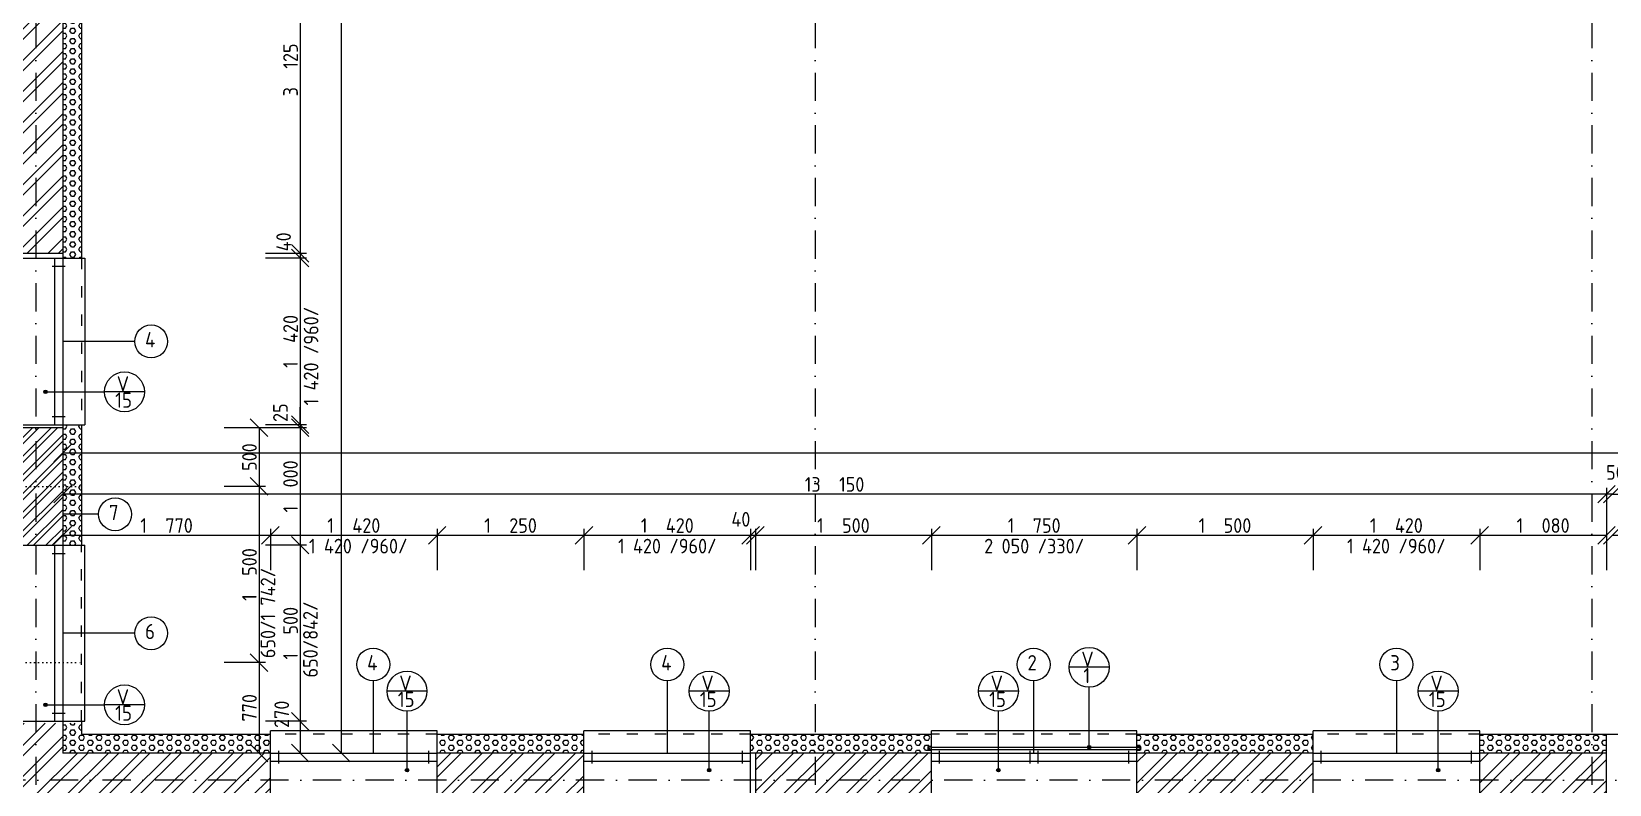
# Model space of a CAD drawing. Extents: x 4511820 to 5180432, y -1526536 to -944957.
# Drawn here: x 4993986 to 5007426, y -1156002 to -1149590 of the extents above; entities that cross this region are included whole.
import ezdxf

# ---------------------------------------------------------------- set-up
doc = ezdxf.new("R2010")
doc.units = 0
doc.header["$MEASUREMENT"] = 0
for name, pattern in [('ACAD_ISO03W100', [30, 12, -18]), ('ACAD_ISO07W100', [3.5, 0.5, -3]), ('BODKOCIARKOVANA_3', [5.6, 3, -1.3, 0, -1.3])]:
    doc.linetypes.add(name, pattern=pattern)
doc.layers.get('0').update_dxf_attribs({"linetype": 'CONTINUOUS'})
doc.layers.get('Defpoints').update_dxf_attribs({"color": 61, "linetype": 'CONTINUOUS'})
for name, color, linetype in [('KÓTY', 4, 'CONTINUOUS'), ('MÚRY', 1, 'CONTINUOUS'), ('OKNÁ', 143, 'CONTINUOUS'), ('osi', 253, 'CONTINUOUS'), ('TENKÁ', 7, 'CONTINUOUS'), ('ŠRAFY', 82, 'CONTINUOUS')]:
    doc.layers.add(name, color=color, linetype=linetype)
doc.styles.add('STYLE1', font='isocp.shx')
doc.dimstyles.new('STANDARD-50', dxfattribs={"dimtxt": 125, "dimasz": 150, "dimexe": 10, "dimexo": 200, "dimgap": 20, "dimtad": 1, "dimdsep": 46, "dimlunit": 6, "dimtxsty": 'STYLE1', "dimblk1": 'OBLIQUE', "dimblk2": 'OBLIQUE', "dimsah": 1, "dimcen": 2.5, "dimse1": 1, "dimse2": 1, "dimadec": 0, "dimazin": 0, "dimtfac": 1, "dimtmove": 1, "dimatfit": 3, "dimldrblk": 'OBLIQUE', "dimfxl": 1, "dimtolj": 1, "dimtzin": 0, "dimarcsym": 0})
pattern_1 = [(45, (584112, 91563.12), (-132.5825215, 132.5825215), []), (45, (584200.39, 91563.12), (-132.5825215, 132.5825215), [])]
pattern_2 = [(45, (0, 175796), (-79.549513, 79.549513), []), (45, (53.03, 175796), (-79.549513, 79.549513), [])]

# ---------------------------------------------------------------- blocks, each defined once
blk = doc.blocks.new('_OBLIQUE')
at = {"color": 0, "linetype": 'ByBlock'}
blk.add_line((-0.5, -0.5), (0.5, 0.5), dxfattribs=at)
blk = doc.blocks.new('*D12985')
at = {"layer": 'Defpoints', "color": 0}
for p in [(5027241, -1152609), (4994251, -1153180), (4994251, -1153180)]:
    blk.add_point(p, dxfattribs=at)
at = {"layer": 'KÓTY', "color": 0, "lineweight": -2}
blk.add_line((5027241, -1153180), (4994251, -1153180), dxfattribs=at)
at = {"layer": 'KÓTY', "color": 0, "linetype": 'ByBlock', "lineweight": -2, "xscale": 150, "yscale": 150, "zscale": 150, "rotation": 180}
blk.add_blockref('_OBLIQUE', (4994251, -1153180), dxfattribs=at)
at = {"layer": 'KÓTY', "color": 0, "linetype": 'ByBlock', "lineweight": -2, "xscale": 150, "yscale": 150, "zscale": 150}
blk.add_blockref('_OBLIQUE', (5027241, -1153180), dxfattribs=at)
at = {"layer": 'KÓTY', "color": 0, "insert": (5010746, -1153097), "char_height": 125, "attachment_point": 5, "style": 'STYLE1'}
blk.add_mtext('\\A1;32ﾠ990', dxfattribs=at)
blk = doc.blocks.new('*D12986')
at = {"layer": 'Defpoints', "color": 0}
for p in [(5027241, -1153530), (5007451, -1155734), (5027241, -1155734)]:
    blk.add_point(p, dxfattribs=at)
at = {"layer": 'KÓTY', "color": 0, "lineweight": -2}
blk.add_line((5007451, -1153530), (5027241, -1153530), dxfattribs=at)
at = {"layer": 'KÓTY', "color": 0, "linetype": 'ByBlock', "lineweight": -2, "xscale": 150, "yscale": 150, "zscale": 150, "rotation": 180}
blk.add_blockref('_OBLIQUE', (5007451, -1153530), dxfattribs=at)
at = {"layer": 'KÓTY', "color": 0, "linetype": 'ByBlock', "lineweight": -2, "xscale": 150, "yscale": 150, "zscale": 150}
blk.add_blockref('_OBLIQUE', (5027241, -1153530), dxfattribs=at)
at = {"layer": 'KÓTY', "color": 0, "insert": (5017346, -1153447), "char_height": 125, "attachment_point": 5, "style": 'STYLE1'}
blk.add_mtext('\\A1;19ﾠ790', dxfattribs=at)
blk = doc.blocks.new('*D12987')
at = {"layer": 'Defpoints', "color": 0}
for p in [(5007401, -1153530), (5007401, -1155734), (5007451, -1155734)]:
    blk.add_point(p, dxfattribs=at)
at = {"layer": 'KÓTY', "color": 0, "lineweight": -2}
blk.add_line((5007451, -1153530), (5007401, -1153530), dxfattribs=at)
at = {"layer": 'KÓTY', "color": 0, "linetype": 'ByBlock', "lineweight": -2, "xscale": 150, "yscale": 150, "zscale": 150, "rotation": 180}
blk.add_blockref('_OBLIQUE', (5007401, -1153530), dxfattribs=at)
at = {"layer": 'KÓTY', "color": 0, "linetype": 'ByBlock', "lineweight": -2, "xscale": 150, "yscale": 150, "zscale": 150}
blk.add_blockref('_OBLIQUE', (5007451, -1153530), dxfattribs=at)
at = {"layer": 'KÓTY', "color": 0, "insert": (5007477, -1153345), "char_height": 125, "attachment_point": 5, "style": 'STYLE1'}
blk.add_mtext('\\A1;50', dxfattribs=at)
blk = doc.blocks.new('*D12988')
at = {"layer": 'Defpoints', "color": 0}
for p in [(4994251, -1153530), (4994251, -1155734), (5007401, -1155734)]:
    blk.add_point(p, dxfattribs=at)
at = {"layer": 'KÓTY', "color": 0, "lineweight": -2}
blk.add_line((5007401, -1153530), (4994251, -1153530), dxfattribs=at)
at = {"layer": 'KÓTY', "color": 0, "linetype": 'ByBlock', "lineweight": -2, "xscale": 150, "yscale": 150, "zscale": 150, "rotation": 180}
blk.add_blockref('_OBLIQUE', (4994251, -1153530), dxfattribs=at)
at = {"layer": 'KÓTY', "color": 0, "linetype": 'ByBlock', "lineweight": -2, "xscale": 150, "yscale": 150, "zscale": 150}
blk.add_blockref('_OBLIQUE', (5007401, -1153530), dxfattribs=at)
at = {"layer": 'KÓTY', "color": 0, "insert": (5000826, -1153447), "char_height": 125, "attachment_point": 5, "style": 'STYLE1'}
blk.add_mtext('\\A1;13ﾠ150', dxfattribs=at)
blk = doc.blocks.new('*D12989')
at = {"layer": 'Defpoints', "color": 0}
for p in [(4997441, -1153880), (4996021, -1155734), (4997441, -1155734)]:
    blk.add_point(p, dxfattribs=at)
at = {"layer": 'KÓTY', "color": 0, "lineweight": -2}
blk.add_line((4996021, -1153880), (4997441, -1153880), dxfattribs=at)
at = {"layer": 'KÓTY', "color": 0, "linetype": 'ByBlock', "lineweight": -2, "xscale": 150, "yscale": 150, "zscale": 150, "rotation": 180}
blk.add_blockref('_OBLIQUE', (4996021, -1153880), dxfattribs=at)
at = {"layer": 'KÓTY', "color": 0, "linetype": 'ByBlock', "lineweight": -2, "xscale": 150, "yscale": 150, "zscale": 150}
blk.add_blockref('_OBLIQUE', (4997441, -1153880), dxfattribs=at)
at = {"layer": 'KÓTY', "color": 0, "insert": (4996731, -1153797), "char_height": 125, "attachment_point": 5, "style": 'STYLE1'}
blk.add_mtext('\\A1;1ﾠ420', dxfattribs=at)
blk = doc.blocks.new('*D12990')
at = {"layer": 'Defpoints', "color": 0}
for p in [(4998691, -1153880), (4997441, -1155734), (4998691, -1155734)]:
    blk.add_point(p, dxfattribs=at)
at = {"layer": 'KÓTY', "color": 0, "lineweight": -2}
blk.add_line((4997441, -1153880), (4998691, -1153880), dxfattribs=at)
at = {"layer": 'KÓTY', "color": 0, "linetype": 'ByBlock', "lineweight": -2, "xscale": 150, "yscale": 150, "zscale": 150, "rotation": 180}
blk.add_blockref('_OBLIQUE', (4997441, -1153880), dxfattribs=at)
at = {"layer": 'KÓTY', "color": 0, "linetype": 'ByBlock', "lineweight": -2, "xscale": 150, "yscale": 150, "zscale": 150}
blk.add_blockref('_OBLIQUE', (4998691, -1153880), dxfattribs=at)
at = {"layer": 'KÓTY', "color": 0, "insert": (4998066, -1153797), "char_height": 125, "attachment_point": 5, "style": 'STYLE1'}
blk.add_mtext('\\A1;1ﾠ250', dxfattribs=at)
blk = doc.blocks.new('*D12991')
at = {"layer": 'Defpoints', "color": 0}
for p in [(5000111, -1153880), (4998691, -1155734), (5000111, -1155734)]:
    blk.add_point(p, dxfattribs=at)
at = {"layer": 'KÓTY', "color": 0, "lineweight": -2}
blk.add_line((4998691, -1153880), (5000111, -1153880), dxfattribs=at)
at = {"layer": 'KÓTY', "color": 0, "linetype": 'ByBlock', "lineweight": -2, "xscale": 150, "yscale": 150, "zscale": 150, "rotation": 180}
blk.add_blockref('_OBLIQUE', (4998691, -1153880), dxfattribs=at)
at = {"layer": 'KÓTY', "color": 0, "linetype": 'ByBlock', "lineweight": -2, "xscale": 150, "yscale": 150, "zscale": 150}
blk.add_blockref('_OBLIQUE', (5000111, -1153880), dxfattribs=at)
at = {"layer": 'KÓTY', "color": 0, "insert": (4999401, -1153797), "char_height": 125, "attachment_point": 5, "style": 'STYLE1'}
blk.add_mtext('\\A1;1ﾠ420', dxfattribs=at)
blk = doc.blocks.new('*D12992')
at = {"layer": 'Defpoints', "color": 0}
for p in [(5001651, -1153880), (5000151, -1155734), (5001651, -1155734)]:
    blk.add_point(p, dxfattribs=at)
at = {"layer": 'KÓTY', "color": 0, "lineweight": -2}
blk.add_line((5000151, -1153880), (5001651, -1153880), dxfattribs=at)
at = {"layer": 'KÓTY', "color": 0, "linetype": 'ByBlock', "lineweight": -2, "xscale": 150, "yscale": 150, "zscale": 150, "rotation": 180}
blk.add_blockref('_OBLIQUE', (5000151, -1153880), dxfattribs=at)
at = {"layer": 'KÓTY', "color": 0, "linetype": 'ByBlock', "lineweight": -2, "xscale": 150, "yscale": 150, "zscale": 150}
blk.add_blockref('_OBLIQUE', (5001651, -1153880), dxfattribs=at)
at = {"layer": 'KÓTY', "color": 0, "insert": (5000901, -1153797), "char_height": 125, "attachment_point": 5, "style": 'STYLE1'}
blk.add_mtext('\\A1;1ﾠ500', dxfattribs=at)
blk = doc.blocks.new('*D12993')
at = {"layer": 'Defpoints', "color": 0}
for p in [(5003401, -1153880), (5001651, -1155734), (5003401, -1155734)]:
    blk.add_point(p, dxfattribs=at)
at = {"layer": 'KÓTY', "color": 0, "lineweight": -2}
blk.add_line((5001651, -1153880), (5003401, -1153880), dxfattribs=at)
at = {"layer": 'KÓTY', "color": 0, "linetype": 'ByBlock', "lineweight": -2, "xscale": 150, "yscale": 150, "zscale": 150, "rotation": 180}
blk.add_blockref('_OBLIQUE', (5001651, -1153880), dxfattribs=at)
at = {"layer": 'KÓTY', "color": 0, "linetype": 'ByBlock', "lineweight": -2, "xscale": 150, "yscale": 150, "zscale": 150}
blk.add_blockref('_OBLIQUE', (5003401, -1153880), dxfattribs=at)
at = {"layer": 'KÓTY', "color": 0, "insert": (5002526, -1153797), "char_height": 125, "attachment_point": 5, "style": 'STYLE1'}
blk.add_mtext('\\A1;1ﾠ750', dxfattribs=at)
blk = doc.blocks.new('*D12994')
at = {"layer": 'Defpoints', "color": 0}
for p in [(5004901, -1153880), (5003401, -1155734), (5004901, -1155734)]:
    blk.add_point(p, dxfattribs=at)
at = {"layer": 'KÓTY', "color": 0, "lineweight": -2}
blk.add_line((5003401, -1153880), (5004901, -1153880), dxfattribs=at)
at = {"layer": 'KÓTY', "color": 0, "linetype": 'ByBlock', "lineweight": -2, "xscale": 150, "yscale": 150, "zscale": 150, "rotation": 180}
blk.add_blockref('_OBLIQUE', (5003401, -1153880), dxfattribs=at)
at = {"layer": 'KÓTY', "color": 0, "linetype": 'ByBlock', "lineweight": -2, "xscale": 150, "yscale": 150, "zscale": 150}
blk.add_blockref('_OBLIQUE', (5004901, -1153880), dxfattribs=at)
at = {"layer": 'KÓTY', "color": 0, "insert": (5004151, -1153797), "char_height": 125, "attachment_point": 5, "style": 'STYLE1'}
blk.add_mtext('\\A1;1ﾠ500', dxfattribs=at)
blk = doc.blocks.new('*D12995')
at = {"layer": 'Defpoints', "color": 0}
for p in [(5006321, -1153880), (5004901, -1155734), (5006321, -1155734)]:
    blk.add_point(p, dxfattribs=at)
at = {"layer": 'KÓTY', "color": 0, "lineweight": -2}
blk.add_line((5004901, -1153880), (5006321, -1153880), dxfattribs=at)
at = {"layer": 'KÓTY', "color": 0, "linetype": 'ByBlock', "lineweight": -2, "xscale": 150, "yscale": 150, "zscale": 150, "rotation": 180}
blk.add_blockref('_OBLIQUE', (5004901, -1153880), dxfattribs=at)
at = {"layer": 'KÓTY', "color": 0, "linetype": 'ByBlock', "lineweight": -2, "xscale": 150, "yscale": 150, "zscale": 150}
blk.add_blockref('_OBLIQUE', (5006321, -1153880), dxfattribs=at)
at = {"layer": 'KÓTY', "color": 0, "insert": (5005611, -1153797), "char_height": 125, "attachment_point": 5, "style": 'STYLE1'}
blk.add_mtext('\\A1;1ﾠ420', dxfattribs=at)
blk = doc.blocks.new('*D12996')
at = {"layer": 'Defpoints', "color": 0}
for p in [(5007401, -1153880), (5006321, -1155734), (5007401, -1155734)]:
    blk.add_point(p, dxfattribs=at)
at = {"layer": 'KÓTY', "color": 0, "lineweight": -2}
blk.add_line((5006321, -1153880), (5007401, -1153880), dxfattribs=at)
at = {"layer": 'KÓTY', "color": 0, "linetype": 'ByBlock', "lineweight": -2, "xscale": 150, "yscale": 150, "zscale": 150, "rotation": 180}
blk.add_blockref('_OBLIQUE', (5006321, -1153880), dxfattribs=at)
at = {"layer": 'KÓTY', "color": 0, "linetype": 'ByBlock', "lineweight": -2, "xscale": 150, "yscale": 150, "zscale": 150}
blk.add_blockref('_OBLIQUE', (5007401, -1153880), dxfattribs=at)
at = {"layer": 'KÓTY', "color": 0, "insert": (5006861, -1153797), "char_height": 125, "attachment_point": 5, "style": 'STYLE1'}
blk.add_mtext('\\A1;1ﾠ080', dxfattribs=at)
blk = doc.blocks.new('*D12997')
at = {"layer": 'Defpoints', "color": 0}
for p in [(5008201, -1153880), (5007451, -1155734), (5008201, -1155734)]:
    blk.add_point(p, dxfattribs=at)
at = {"layer": 'KÓTY', "color": 0, "lineweight": -2}
blk.add_line((5007451, -1153880), (5008201, -1153880), dxfattribs=at)
at = {"layer": 'KÓTY', "color": 0, "linetype": 'ByBlock', "lineweight": -2, "xscale": 150, "yscale": 150, "zscale": 150, "rotation": 180}
blk.add_blockref('_OBLIQUE', (5007451, -1153880), dxfattribs=at)
at = {"layer": 'KÓTY', "color": 0, "linetype": 'ByBlock', "lineweight": -2, "xscale": 150, "yscale": 150, "zscale": 150}
blk.add_blockref('_OBLIQUE', (5008201, -1153880), dxfattribs=at)
at = {"layer": 'KÓTY', "color": 0, "insert": (5007826, -1153797), "char_height": 125, "attachment_point": 5, "style": 'STYLE1'}
blk.add_mtext('\\A1;750', dxfattribs=at)
blk = doc.blocks.new('*D13012')
at = {"layer": 'Defpoints', "color": 0}
for p in [(5000151, -1153880), (5000111, -1155734), (5000151, -1155734)]:
    blk.add_point(p, dxfattribs=at)
at = {"layer": 'KÓTY', "color": 0, "lineweight": -2}
blk.add_line((5000111, -1153880), (5000151, -1153880), dxfattribs=at)
at = {"layer": 'KÓTY', "color": 0, "linetype": 'ByBlock', "lineweight": -2, "xscale": 150, "yscale": 150, "zscale": 150, "rotation": 180}
blk.add_blockref('_OBLIQUE', (5000111, -1153880), dxfattribs=at)
at = {"layer": 'KÓTY', "color": 0, "linetype": 'ByBlock', "lineweight": -2, "xscale": 150, "yscale": 150, "zscale": 150}
blk.add_blockref('_OBLIQUE', (5000151, -1153880), dxfattribs=at)
at = {"layer": 'KÓTY', "color": 0, "insert": (5000028, -1153744), "char_height": 125, "attachment_point": 5, "style": 'STYLE1'}
blk.add_mtext('\\A1;40', dxfattribs=at)
blk = doc.blocks.new('*D13013')
at = {"layer": 'Defpoints', "color": 0}
for p in [(4996021, -1153880), (4996021, -1154176), (4994251, -1155734)]:
    blk.add_point(p, dxfattribs=at)
at = {"layer": 'KÓTY', "color": 0, "lineweight": -2}
blk.add_line((4994251, -1153880), (4996021, -1153880), dxfattribs=at)
at = {"layer": 'KÓTY', "color": 0, "linetype": 'ByBlock', "lineweight": -2, "xscale": 150, "yscale": 150, "zscale": 150, "rotation": 180}
blk.add_blockref('_OBLIQUE', (4994251, -1153880), dxfattribs=at)
at = {"layer": 'KÓTY', "color": 0, "linetype": 'ByBlock', "lineweight": -2, "xscale": 150, "yscale": 150, "zscale": 150}
blk.add_blockref('_OBLIQUE', (4996021, -1153880), dxfattribs=at)
at = {"layer": 'KÓTY', "color": 0, "insert": (4995136, -1153797), "char_height": 125, "attachment_point": 5, "style": 'STYLE1'}
blk.add_mtext('\\A1;1ﾠ770', dxfattribs=at)
blk = doc.blocks.new('*D13018')
at = {"layer": 'Defpoints', "color": 0}
for p in [(4994411, -1136604), (4994251, -1155734), (4996624, -1155734)]:
    blk.add_point(p, dxfattribs=at)
at = {"layer": 'KÓTY', "color": 0, "lineweight": -2}
blk.add_line((4996624, -1136604), (4996624, -1155734), dxfattribs=at)
at = {"layer": 'KÓTY', "color": 0, "linetype": 'ByBlock', "lineweight": -2, "xscale": 150, "yscale": 150, "zscale": 150}
for p, rotation in [((4996624, -1136604), 90), ((4996624, -1155734), 270)]:
    blk.add_blockref('_OBLIQUE', p, dxfattribs=dict(at, rotation=rotation))
at = {"layer": 'KÓTY', "color": 0, "insert": (4996542, -1146169), "char_height": 125, "attachment_point": 5, "rotation": 90, "style": 'STYLE1'}
blk.add_mtext('\\A1;19ﾠ130', dxfattribs=at)
blk = doc.blocks.new('*D13029')
at = {"layer": 'Defpoints', "color": 0}
for p in [(4994251, -1148354), (4994251, -1151479), (4996274, -1151479)]:
    blk.add_point(p, dxfattribs=at)
at = {"layer": 'KÓTY', "color": 0, "lineweight": -2}
blk.add_line((4996274, -1148354), (4996274, -1151479), dxfattribs=at)
at = {"layer": 'KÓTY', "color": 0, "linetype": 'ByBlock', "lineweight": -2, "xscale": 150, "yscale": 150, "zscale": 150}
for p, rotation in [((4996274, -1148354), 90), ((4996274, -1151479), 270)]:
    blk.add_blockref('_OBLIQUE', p, dxfattribs=dict(at, rotation=rotation))
at = {"layer": 'KÓTY', "color": 0, "insert": (4996192, -1149917), "char_height": 125, "attachment_point": 5, "rotation": 90, "style": 'STYLE1'}
blk.add_mtext('\\A1;3ﾠ125', dxfattribs=at)
blk = doc.blocks.new('*D13034')
at = {"layer": 'Defpoints', "color": 0}
for p in [(4994251, -1151479), (4994251, -1151519), (4996274, -1151519)]:
    blk.add_point(p, dxfattribs=at)
at = {"layer": 'KÓTY', "color": 0, "lineweight": -2}
blk.add_line((4996274, -1151479), (4996274, -1151519), dxfattribs=at)
at = {"layer": 'KÓTY', "color": 0, "linetype": 'ByBlock', "lineweight": -2, "xscale": 150, "yscale": 150, "zscale": 150}
for p, rotation in [((4996274, -1151479), 90), ((4996274, -1151519), 270)]:
    blk.add_blockref('_OBLIQUE', p, dxfattribs=dict(at, rotation=rotation))
at = {"layer": 'KÓTY', "color": 0, "insert": (4996133, -1151381), "char_height": 125, "attachment_point": 5, "rotation": 90, "style": 'STYLE1'}
blk.add_mtext('\\A1;40', dxfattribs=at)
blk = doc.blocks.new('*D15727')
at = {"layer": 'Defpoints', "color": 0}
for p in [(4994251, -1151519), (4994251, -1152939), (4996274, -1152939)]:
    blk.add_point(p, dxfattribs=at)
at = {"layer": 'KÓTY', "color": 0, "lineweight": -2}
blk.add_line((4996274, -1151519), (4996274, -1152939), dxfattribs=at)
at = {"layer": 'KÓTY', "color": 0, "linetype": 'ByBlock', "lineweight": -2, "xscale": 150, "yscale": 150, "zscale": 150}
for p, rotation in [((4996274, -1151519), 90), ((4996274, -1152939), 270)]:
    blk.add_blockref('_OBLIQUE', p, dxfattribs=dict(at, rotation=rotation))
at = {"layer": 'KÓTY', "color": 0, "insert": (4996192, -1152229), "char_height": 125, "attachment_point": 5, "rotation": 90, "style": 'STYLE1'}
blk.add_mtext('\\A1;1ﾠ420', dxfattribs=at)
blk = doc.blocks.new('*D55396')
at = {"layer": 'Defpoints', "color": 0}
for p in [(4994251, -1153964), (4994251, -1155464), (4996274, -1155464)]:
    blk.add_point(p, dxfattribs=at)
at = {"layer": 'KÓTY', "color": 0, "lineweight": -2}
blk.add_line((4996274, -1153964), (4996274, -1155464), dxfattribs=at)
at = {"layer": 'KÓTY', "color": 0, "linetype": 'ByBlock', "lineweight": -2, "xscale": 150, "yscale": 150, "zscale": 150}
for p, rotation in [((4996274, -1153964), 90), ((4996274, -1155464), 270)]:
    blk.add_blockref('_OBLIQUE', p, dxfattribs=dict(at, rotation=rotation))
at = {"layer": 'KÓTY', "color": 0, "insert": (4996192, -1154714), "char_height": 125, "attachment_point": 5, "rotation": 90, "style": 'STYLE1'}
blk.add_mtext('\\A1;1ﾠ500', dxfattribs=at)
blk = doc.blocks.new('*D55397')
at = {"layer": 'Defpoints', "color": 0}
for p in [(4994251, -1155464), (4994251, -1155734), (4996274, -1155734)]:
    blk.add_point(p, dxfattribs=at)
at = {"layer": 'KÓTY', "color": 0, "lineweight": -2}
blk.add_line((4996274, -1155464), (4996274, -1155734), dxfattribs=at)
at = {"layer": 'KÓTY', "color": 0, "linetype": 'ByBlock', "lineweight": -2, "xscale": 150, "yscale": 150, "zscale": 150}
for p, rotation in [((4996274, -1155464), 90), ((4996274, -1155734), 270)]:
    blk.add_blockref('_OBLIQUE', p, dxfattribs=dict(at, rotation=rotation))
at = {"layer": 'KÓTY', "color": 0, "insert": (4996117, -1155404), "char_height": 125, "attachment_point": 5, "rotation": 90, "style": 'STYLE1'}
blk.add_mtext('\\A1;270', dxfattribs=at)
blk = doc.blocks.new('*D55398')
at = {"layer": 'Defpoints', "color": 0}
for p in [(4993901, -1153464), (4993901, -1154964), (4995924, -1154964)]:
    blk.add_point(p, dxfattribs=at)
at = {"layer": 'KÓTY', "color": 0, "lineweight": -2, "ltscale": 25}
blk.add_line((4995924, -1153464), (4995924, -1154964), dxfattribs=at)
at = {"layer": 'KÓTY', "color": 0, "linetype": 'ByBlock', "lineweight": -2, "xscale": 150, "yscale": 150, "zscale": 150}
for p, rotation in [((4995924, -1153464), 90), ((4995924, -1154964), 270)]:
    blk.add_blockref('_OBLIQUE', p, dxfattribs=dict(at, rotation=rotation))
at = {"layer": 'KÓTY', "color": 0, "insert": (4995842, -1154214), "char_height": 125, "attachment_point": 5, "rotation": 90, "style": 'STYLE1'}
blk.add_mtext('\\A1;1ﾠ500', dxfattribs=at)
blk = doc.blocks.new('*D55399')
at = {"layer": 'Defpoints', "color": 0}
for p in [(4994251, -1152964), (4994251, -1153464), (4995924, -1153464)]:
    blk.add_point(p, dxfattribs=at)
at = {"layer": 'KÓTY', "color": 0, "lineweight": -2}
blk.add_line((4995924, -1152964), (4995924, -1153464), dxfattribs=at)
at = {"layer": 'KÓTY', "color": 0, "linetype": 'ByBlock', "lineweight": -2, "xscale": 150, "yscale": 150, "zscale": 150}
for p, rotation in [((4995924, -1152964), 90), ((4995924, -1153464), 270)]:
    blk.add_blockref('_OBLIQUE', p, dxfattribs=dict(at, rotation=rotation))
at = {"layer": 'KÓTY', "color": 0, "insert": (4995842, -1153214), "char_height": 125, "attachment_point": 5, "rotation": 90, "style": 'STYLE1'}
blk.add_mtext('\\A1;500', dxfattribs=at)
blk = doc.blocks.new('*D55400')
at = {"layer": 'Defpoints', "color": 0}
for p in [(4994251, -1152939), (4994251, -1152964), (4996274, -1152964)]:
    blk.add_point(p, dxfattribs=at)
at = {"layer": 'KÓTY', "color": 0, "lineweight": -2}
for p, q in [((4996274, -1152939), (4996274, -1152789)), ((4996274, -1152939), (4996274, -1152964)), ((4996274, -1152964), (4996274, -1153114))]:
    blk.add_line(p, q, dxfattribs=at)
at = {"layer": 'KÓTY', "color": 0, "linetype": 'ByBlock', "lineweight": -2, "xscale": 150, "yscale": 150, "zscale": 150}
for p, rotation in [((4996274, -1152939), 270), ((4996274, -1152964), 90)]:
    blk.add_blockref('_OBLIQUE', p, dxfattribs=dict(at, rotation=rotation))
at = {"layer": 'KÓTY', "color": 0, "insert": (4996106, -1152836), "char_height": 125, "attachment_point": 5, "rotation": 90, "style": 'STYLE1'}
blk.add_mtext('\\A1;25', dxfattribs=at)
blk = doc.blocks.new('*D55401')
at = {"layer": 'Defpoints', "color": 0}
for p in [(4994251, -1152964), (4994251, -1153964), (4996274, -1153964)]:
    blk.add_point(p, dxfattribs=at)
at = {"layer": 'KÓTY', "color": 0, "lineweight": -2}
blk.add_line((4996274, -1152964), (4996274, -1153964), dxfattribs=at)
at = {"layer": 'KÓTY', "color": 0, "linetype": 'ByBlock', "lineweight": -2, "xscale": 150, "yscale": 150, "zscale": 150}
for p, rotation in [((4996274, -1152964), 90), ((4996274, -1153964), 270)]:
    blk.add_blockref('_OBLIQUE', p, dxfattribs=dict(at, rotation=rotation))
at = {"layer": 'KÓTY', "color": 0, "insert": (4996192, -1153464), "char_height": 125, "attachment_point": 5, "rotation": 90, "style": 'STYLE1'}
blk.add_mtext('\\A1;1ﾠ000', dxfattribs=at)
blk = doc.blocks.new('*D55402')
at = {"layer": 'Defpoints', "color": 0}
for p in [(4994411, -1154964), (4994411, -1155734), (4995924, -1155734)]:
    blk.add_point(p, dxfattribs=at)
at = {"layer": 'KÓTY', "color": 0, "lineweight": -2, "ltscale": 25}
blk.add_line((4995924, -1154964), (4995924, -1155734), dxfattribs=at)
at = {"layer": 'KÓTY', "color": 0, "linetype": 'ByBlock', "lineweight": -2, "xscale": 150, "yscale": 150, "zscale": 150}
for p, rotation in [((4995924, -1154964), 90), ((4995924, -1155734), 270)]:
    blk.add_blockref('_OBLIQUE', p, dxfattribs=dict(at, rotation=rotation))
at = {"layer": 'KÓTY', "color": 0, "insert": (4995842, -1155349), "char_height": 125, "attachment_point": 5, "rotation": 90, "style": 'STYLE1'}
blk.add_mtext('\\A1;770', dxfattribs=at)

msp = doc.modelspace()

# ---------------------------------------------------------------- hatches: boundary and pattern name
at = {"layer": 'TENKÁ'}
h = msp.add_hatch(color=256, dxfattribs=at)
h.dxf.hatch_style = 1
h.paths.add_polyline_path([(4994120.327, -1152658.457, 2.414213562), (4994105.327, -1152673.457, 0.414213562)])
h = msp.add_hatch(color=256, dxfattribs=at)
h.dxf.hatch_style = 1
h.paths.add_polyline_path([(4994120.327, -1155324, 2.414213562), (4994105.327, -1155339, 0.414213562)])
h = msp.add_hatch(color=256, dxfattribs=at)
h.dxf.hatch_style = 1
h.paths.add_polyline_path([(5001651, -1155704.191), (5001626, -1155704.191), (5001626, -1155684.191), (5001651, -1155684.191), (5001651, -1155679.191), (5001621, -1155679.191), (5001621, -1155709.191), (5001651, -1155709.191)])
h = msp.add_hatch(color=256, dxfattribs=at)
h.dxf.hatch_style = 1
h.paths.add_polyline_path([(5002994, -1155669.191, 2.414213563), (5003009, -1155684.191, 0.414213562)])
h = msp.add_hatch(color=256, dxfattribs=at)
h.dxf.hatch_style = 1
h.paths.add_polyline_path([(5003401, -1155704.191), (5003426, -1155704.191), (5003426, -1155684.191), (5003401, -1155684.191), (5003401, -1155679.191), (5003431, -1155679.191), (5003431, -1155709.191), (5003401, -1155709.191)])
h = msp.add_hatch(color=256, dxfattribs=at)
h.dxf.hatch_style = 1
h.paths.add_polyline_path([(4997184.266, -1155864.865, 2.414213562), (4997199.266, -1155879.865, 0.414213562)])
h = msp.add_hatch(color=256, dxfattribs=at)
h.dxf.hatch_style = 1
h.paths.add_polyline_path([(4999757.266, -1155864.865, 2.414213562), (4999772.266, -1155879.865, 0.414213562)])
h = msp.add_hatch(color=256, dxfattribs=at)
h.dxf.hatch_style = 1
h.paths.add_polyline_path([(5002221.266, -1155864.865, 2.414213562), (5002236.266, -1155879.865, 0.414213562)])
h = msp.add_hatch(color=256, dxfattribs=at)
h.dxf.hatch_style = 1
h.paths.add_polyline_path([(5005967.266, -1155864.865, 2.414213562), (5005982.266, -1155879.865, 0.414213562)])
at = {"layer": 'ŠRAFY'}
h = msp.add_hatch(dxfattribs=at)
h.set_pattern_fill('ANSI32', color=256, scale=500)
h.set_pattern_definition(pattern_1)
h.paths.add_polyline_path([(4994251, -1151479.191), (4994251, -1148354.191), (4993871, -1148354.191), (4993871, -1149394.191), (4993871, -1149694.191), (4993871, -1151299.191), (4993871, -1151464.191), (4993871, -1151479.191)])
h = msp.add_hatch(dxfattribs=at)
h.set_pattern_fill('HEX', color=256, scale=200)
h.paths.add_polyline_path([(4994251, -1148354.191), (4994251, -1151479.191), (4994251, -1151519.191), (4994411, -1151519.191), (4994411, -1148314.191), (4994251, -1148314.191)])
h = msp.add_hatch(dxfattribs=at)
h.set_pattern_fill('ANSI32', color=256, scale=300)
h.set_pattern_definition(pattern_2)
h.paths.add_polyline_path([(4994251, -1153464.191), (4994251, -1152964.191), (4993871, -1152964.191), (4993871, -1153149.191), (4993871, -1153449.191), (4993871, -1153464.191)])
h = msp.add_hatch(dxfattribs=at)
h.set_pattern_fill('HEX', color=256, scale=200)
h.set_pattern_definition([(0, (9e-10, -2460), (0, 43.3012702), [25, -50]), (120, (9e-10, -2460), (-37.5, -21.6506351), [25, -50]), (60, (25, -2460), (-37.5, 21.6506351), [25, -50])])
h.paths.add_polyline_path([(4994251, -1152939.191), (4994251, -1153939.191), (4994251, -1153964.191), (4994411, -1153964.191), (4994411, -1152939.191)])
h = msp.add_hatch(dxfattribs=at)
h.set_pattern_fill('ANSI32', color=256, scale=300)
h.set_pattern_definition(pattern_2)
h.paths.add_polyline_path([(4993871, -1153464.191), (4993871, -1153964.191), (4994181, -1153964.191), (4994251, -1153964.191), (4994251, -1153464.191)])
h = msp.add_hatch(dxfattribs=at)
h.set_pattern_fill('ANSI32', color=256, scale=500)
h.set_pattern_definition(pattern_1)
h.paths.add_polyline_path([(4994251, -1155734.191), (4994251, -1155479.191), (4993871, -1155479.191), (4993871, -1156114.191), (4994171, -1156114.191), (4996021, -1156114.191), (4996021, -1155734.191)])
h = msp.add_hatch(dxfattribs=at)
h.set_pattern_fill('HEX', color=256, scale=200)
h.paths.add_polyline_path([(4996021, -1155574.191), (4994411, -1155574.191), (4994411, -1155479.191), (4994251, -1155479.191), (4994251, -1155734.191), (4996021, -1155734.191)])
h = msp.add_hatch(dxfattribs=at)
h.set_pattern_fill('HEX', color=256, scale=200)
h.paths.add_polyline_path([(4997441, -1155734.191), (4998691, -1155734.191), (4998691, -1155574.191), (4997441, -1155574.191)])
h = msp.add_hatch(dxfattribs=at)
h.set_pattern_fill('HEX', color=256, scale=200)
h.paths.add_polyline_path([(5001651, -1155734.191), (5001651, -1155574.191), (5000111, -1155574.191), (5000111, -1155734.191), (5000151, -1155734.191)])
h = msp.add_hatch(dxfattribs=at)
h.set_pattern_fill('HEX', color=256, scale=200)
h.paths.add_polyline_path([(5004901, -1155734.191), (5004901, -1155574.191), (5003401, -1155574.191), (5003401, -1155734.191)])
h = msp.add_hatch(dxfattribs=at)
h.set_pattern_fill('HEX', color=256, scale=200)
h.paths.add_polyline_path([(5007401, -1155574.191), (5006321, -1155574.191), (5006321, -1155734.191), (5007401, -1155734.191)])
h = msp.add_hatch(dxfattribs=at)
h.set_pattern_fill('ANSI32', color=256, scale=500)
h.set_pattern_definition(pattern_1)
h.paths.add_polyline_path([(4997441, -1155804.191), (4997441, -1156114.191), (4997511, -1156114.191), (4997626, -1156114.191), (4998691, -1156114.191), (4998691, -1155804.191), (4998691, -1155734.191), (4997441, -1155734.191)])
h = msp.add_hatch(dxfattribs=at)
h.set_pattern_fill('ANSI32', color=256, scale=500)
h.set_pattern_definition(pattern_1)
h.paths.add_polyline_path([(5001651, -1155804.191), (5001651, -1155734.191), (5000151, -1155734.191), (5000151, -1156114.191), (5000511, -1156114.191), (5000811, -1156114.191), (5001651, -1156114.191)])
h = msp.add_hatch(dxfattribs=at)
h.set_pattern_fill('ANSI32', color=256, scale=500)
h.set_pattern_definition(pattern_1)
h.paths.add_polyline_path([(5003401, -1155804.191), (5003401, -1156114.191), (5003981, -1156114.191), (5004096, -1156114.191), (5004901, -1156114.191), (5004901, -1155804.191), (5004901, -1155734.191), (5003401, -1155734.191)])
h = msp.add_hatch(dxfattribs=at)
h.set_pattern_fill('ANSI32', color=256, scale=500)
h.set_pattern_definition(pattern_1)
h.paths.add_polyline_path([(5006321, -1156114.191), (5007151, -1156114.191), (5007401, -1156114.191), (5007401, -1155734.191), (5006321, -1155734.191)])

# ---------------------------------------------------------------- linework, layer by layer
at = {"layer": 'KÓTY', "ltscale": 25}
for p, q in [((4996327.903, -1151479.191), (4995977.903, -1151479.191)), ((4996327.903, -1151519.191), (4995977.903, -1151519.191)), ((4995977.903, -1152964.191), (4995627.903, -1152964.191)), ((4996327.903, -1152939.191), (4995977.903, -1152939.191)), ((4996327.903, -1152939.191), (4995977.903, -1152939.191)), ((4996327.903, -1152964.191), (4995977.903, -1152964.191)), ((4995977.903, -1153464.191), (4995627.903, -1153464.191)), ((4996327.903, -1153964.191), (4995977.903, -1153964.191)), ((4995977.903, -1154964.191), (4995627.903, -1154964.191)), ((4996327.903, -1155464.191), (4995977.903, -1155464.191))]:
    msp.add_line(p, q, dxfattribs=at)
at = {"layer": 'KÓTY', "ltscale": 0.25}
for p, q in [((5007401, -1153476.244), (5007401, -1153826.244)), ((4996021, -1153826.244), (4996021, -1154176.244)), ((4997441, -1153826.244), (4997441, -1154176.244)), ((4997441, -1153826.244), (4997441, -1154176.244)), ((4998691, -1153826.244), (4998691, -1154176.244)), ((5000111, -1153826.244), (5000111, -1154176.244)), ((5000151, -1153826.244), (5000151, -1154176.244)), ((5001651, -1153826.244), (5001651, -1154176.244)), ((5003401, -1153826.244), (5003401, -1154176.244)), ((5004901, -1153826.244), (5004901, -1154176.244)), ((5006321, -1153826.244), (5006321, -1154176.244)), ((5007401, -1153826.244), (5007401, -1154176.244))]:
    msp.add_line(p, q, dxfattribs=at)
at = {"layer": 'MÚRY'}
for p, q in [((4994411, -1148314.191), (4994411, -1151519.191)), ((4993871, -1151519.191), (4994411, -1151519.191)), ((4993871, -1152939.191), (4994411, -1152939.191)), ((4994411, -1152939.191), (4994411, -1153964.191)), ((4993871, -1153964.191), (4994411, -1153964.191)), ((4993871, -1155464.191), (4994411, -1155464.191)), ((4994411, -1155464.191), (4994411, -1155574.191)), ((4994411, -1155574.191), (4996021, -1155574.191)), ((4996021, -1156114.191), (4996021, -1155574.191)), ((4997441, -1155574.191), (4998691, -1155574.191)), ((4997441, -1156114.191), (4997441, -1155574.191)), ((4998691, -1156114.191), (4998691, -1155574.191)), ((5000111, -1155574.191), (5001651, -1155574.191)), ((5000111, -1156114.191), (5000111, -1155574.191)), ((5001651, -1156114.191), (5001651, -1155574.191)), ((5003401, -1155574.191), (5004901, -1155574.191)), ((5003401, -1156114.191), (5003401, -1155574.191)), ((5004901, -1156114.191), (5004901, -1155574.191)), ((5006321, -1155574.191), (5008201, -1155574.191)), ((5006321, -1156114.191), (5006321, -1155574.191))]:
    msp.add_line(p, q, dxfattribs=at)
at = {"layer": 'OKNÁ', "ltscale": 0.25}
for p, q in [((4994181, -1151519.191), (4994181, -1152939.191)), ((4994251, -1151519.191), (4994251, -1152939.191)), ((4994161, -1151589.191), (4994271, -1151589.191)), ((4994161, -1151589.191), (4994271, -1151589.191)), ((4994864.854, -1152229.191), (4994251, -1152229.191)), ((4994161, -1152869.191), (4994271, -1152869.191)), ((4994161, -1152869.191), (4994271, -1152869.191)), ((4994557.354, -1153701.191), (4994251, -1153701.191)), ((4994161, -1154034.191), (4994271, -1154034.191)), ((4994161, -1154034.191), (4994271, -1154034.191)), ((4994181, -1153964.191), (4994181, -1155464.191)), ((4994251, -1153964.191), (4994251, -1155464.191)), ((4994864.854, -1154714.191), (4994251, -1154714.191)), ((4996896.5, -1155120.338), (4996896.5, -1155734.191)), ((4999401, -1155120.338), (4999401, -1155734.191)), ((5002521, -1155120.338), (5002521, -1155734.191)), ((5005611, -1155120.338), (5005611, -1155734.191)), ((4994161, -1155394.191), (4994271, -1155394.191)), ((4994161, -1155394.191), (4994271, -1155394.191)), ((5001651, -1155684.191), (5003401, -1155684.191)), ((5001651, -1155704.191), (5003401, -1155704.191)), ((5001651, -1155704.191), (5003401, -1155704.191)), ((4996021, -1155734.191), (4997441, -1155734.191)), ((4996021, -1155804.191), (4997441, -1155804.191)), ((4996091, -1155824.191), (4996091, -1155714.191)), ((4996091, -1155824.191), (4996091, -1155714.191)), ((4997371, -1155824.191), (4997371, -1155714.191)), ((4997371, -1155824.191), (4997371, -1155714.191)), ((4998691, -1155734.191), (5000111, -1155734.191)), ((4998691, -1155804.191), (5000111, -1155804.191)), ((4998761, -1155824.191), (4998761, -1155714.191)), ((4998761, -1155824.191), (4998761, -1155714.191)), ((5000041, -1155824.191), (5000041, -1155714.191)), ((5000041, -1155824.191), (5000041, -1155714.191)), ((5001651, -1155734.191), (5003401, -1155734.191)), ((5001651, -1155804.191), (5003401, -1155804.191)), ((5001721, -1155824.191), (5001721, -1155714.191)), ((5001721, -1155824.191), (5001721, -1155714.191)), ((5002491, -1155824.191), (5002491, -1155714.191)), ((5002491, -1155824.191), (5002491, -1155714.191)), ((5002561, -1155824.191), (5002561, -1155714.191)), ((5002561, -1155824.191), (5002561, -1155714.191)), ((5003331, -1155824.191), (5003331, -1155714.191)), ((5003331, -1155824.191), (5003331, -1155714.191)), ((5004901, -1155734.191), (5006321, -1155734.191)), ((5004901, -1155804.191), (5006321, -1155804.191)), ((5004971, -1155824.191), (5004971, -1155714.191)), ((5004971, -1155824.191), (5004971, -1155714.191)), ((5006251, -1155824.191), (5006251, -1155714.191)), ((5006251, -1155824.191), (5006251, -1155714.191))]:
    msp.add_line(p, q, dxfattribs=at)
for centre in [(4995004.854, -1152229.191), (4994697.354, -1153701.191), (4995004.854, -1154714.191), (4996896.5, -1154980.338), (4999401, -1154980.338), (5002521, -1154980.338), (5005611, -1154980.338)]:
    msp.add_circle(centre, 140, dxfattribs=at)
at = {"layer": 'osi', "linetype": 'BODKOCIARKOVANA_3', "ltscale": 80}
for p, q in [((4994021, -1134257), (4994021, -1171774.191)), ((5000661, -1134257), (5000661, -1171774.191)), ((5007276, -1134257), (5007276, -1171774.191)), ((5041881, -1155964.191), (4978211, -1155964.191))]:
    msp.add_line(p, q, dxfattribs=at)
at = {"layer": 'TENKÁ'}
for p, q in [((4994251, -1148314.191), (4994251, -1151519.191)), ((4994251, -1151479.191), (4993871, -1151479.191)), ((4994251, -1152964.191), (4993871, -1152964.191)), ((4994251, -1152939.191), (4994251, -1153979.191)), ((4994411, -1152939.191), (4994441, -1152939.191)), ((4994251, -1155464.191), (4994251, -1155734.191)), ((5001651, -1155679.191), (5001621, -1155679.191)), ((5001621, -1155679.191), (5001621, -1155709.191)), ((5001651, -1155704.191), (5001621, -1155704.191)), ((5001651, -1155684.191), (5001626, -1155684.191)), ((5001626, -1155684.191), (5001626, -1155704.191)), ((5001626, -1155704.191), (5001651, -1155704.191)), ((5003401, -1155679.191), (5003431, -1155679.191)), ((5003401, -1155684.191), (5003426, -1155684.191)), ((5003401, -1155704.191), (5003431, -1155704.191)), ((5003426, -1155704.191), (5003401, -1155704.191)), ((5003426, -1155684.191), (5003426, -1155704.191)), ((5003431, -1155679.191), (5003431, -1155709.191)), ((5007401, -1169414.191), (5007401, -1155574.191)), ((4996021, -1155734.191), (4994251, -1155734.191)), ((4998691, -1155734.191), (4997441, -1155734.191)), ((5001651, -1155734.191), (5000111, -1155734.191)), ((5000151, -1155734.191), (5000151, -1156114.191)), ((5001621, -1155709.191), (5001651, -1155709.191)), ((5003431, -1155709.191), (5003401, -1155709.191)), ((5004901, -1155734.191), (5003401, -1155734.191)), ((5007401, -1155734.191), (5006321, -1155734.191))]:
    msp.add_line(p, q, dxfattribs=at)
at = {"layer": 'TENKÁ', "linetype": 'ACAD_ISO03W100', "ltscale": 8}
for p, q in [((4994411, -1151519.191), (4994411, -1152939.191)), ((4994411, -1155464.191), (4994411, -1153964.191)), ((4997441, -1155574.191), (4996021, -1155574.191)), ((5000111, -1155574.191), (4998691, -1155574.191)), ((5003401, -1155574.191), (5001651, -1155574.191)), ((5006321, -1155574.191), (5004901, -1155574.191))]:
    msp.add_line(p, q, dxfattribs=at)
at = {"layer": 'TENKÁ', "ltscale": 0.25}
for p, q in [((4994411, -1151519.191), (4994441, -1151519.191)), ((4994441, -1151519.191), (4994441, -1152939.191)), ((4994105.327, -1152658.457), (4994607.729, -1152658.457)), ((4994947.729, -1152658.457), (4994607.729, -1152658.457)), ((4994411, -1153964.191), (4994441, -1153964.191)), ((4994441, -1155464.191), (4994441, -1153964.191)), ((5003164, -1155004.355), (5002824, -1155004.355)), ((4997354.266, -1155207.462), (4997014.266, -1155207.462)), ((4999927.266, -1155207.462), (4999587.266, -1155207.462)), ((5002391.266, -1155207.462), (5002051.266, -1155207.462)), ((5002994, -1155684.191), (5002994, -1155174.355)), ((5006137.266, -1155207.462), (5005797.266, -1155207.462)), ((4994105.327, -1155324), (4994607.729, -1155324)), ((4994947.729, -1155324), (4994607.729, -1155324)), ((4997184.266, -1155879.865), (4997184.266, -1155377.462)), ((4999757.266, -1155879.865), (4999757.266, -1155377.462)), ((5002221.266, -1155879.865), (5002221.266, -1155377.462)), ((5005967.266, -1155879.865), (5005967.266, -1155377.462)), ((4994411, -1155464.191), (4994441, -1155464.191)), ((4997441, -1155544.191), (4996021, -1155544.191)), ((4996021, -1155574.191), (4996021, -1155544.191)), ((4997441, -1155574.191), (4997441, -1155544.191)), ((5000111, -1155544.191), (4998691, -1155544.191)), ((4998691, -1155574.191), (4998691, -1155544.191)), ((5000111, -1155574.191), (5000111, -1155544.191)), ((5003401, -1155544.191), (5001651, -1155544.191)), ((5001651, -1155574.191), (5001651, -1155544.191)), ((5003401, -1155574.191), (5003401, -1155544.191)), ((5006321, -1155544.191), (5004901, -1155544.191)), ((5004901, -1155574.191), (5004901, -1155544.191)), ((5006321, -1155574.191), (5006321, -1155544.191))]:
    msp.add_line(p, q, dxfattribs=at)
at = {"layer": 'TENKÁ', "linetype": 'ACAD_ISO07W100', "ltscale": 10}
for p, q in [((4993871, -1153464.191), (4994411, -1153464.191)), ((4993871, -1154964.191), (4994411, -1154964.191))]:
    msp.add_line(p, q, dxfattribs=at)
at = {"layer": 'TENKÁ', "ltscale": 0.25}
for centre in [(4994777.729, -1152658.457), (5002994, -1155004.355), (4994777.729, -1155324), (4997184.266, -1155207.462), (4999757.266, -1155207.462), (5002221.266, -1155207.462), (5005967.266, -1155207.462)]:
    msp.add_circle(centre, 170, dxfattribs=at)
at = {"layer": 'TENKÁ'}
for centre in [(4994105.327, -1152658.457), (4994105.327, -1155324), (5002994, -1155684.191), (4997184.266, -1155879.865), (4999757.266, -1155879.865), (5002221.266, -1155879.865), (5005967.266, -1155879.865)]:
    msp.add_circle(centre, 15, dxfattribs=at)

# ---------------------------------------------------------------- texts
at = {"layer": 'KÓTY', "char_height": 125, "attachment_point": 5, "rotation": 90, "style": 'STYLE1'}
for s, insert in [('\\A1;1 420 /960/', (4996366.957, -1152354.191)), ('\\A1;650/1 742/', (4995999.776, -1154541.738)), ('\\A1;650/842/', (4996361.597, -1154767.139))]:
    msp.add_mtext(s, dxfattribs=dict(at, insert=insert))
at = {"layer": 'KÓTY', "char_height": 125, "attachment_point": 5, "style": 'STYLE1'}
for s, insert in [('\\A1;1 420 /960/', (4996768.5, -1153972.104)), ('\\A1;1 420 /960/', (4999401, -1153972.104)), ('\\A1;2 050 /330/', (5002526, -1153972.104)), ('\\A1;1 420 /960/', (5005611, -1153972.104))]:
    msp.add_mtext(s, dxfattribs=dict(at, insert=insert))
at = {"layer": 'TENKÁ', "style": 'STYLE1'}
for s, p in [('4', (4994952.823, -1152279.191)), ('V', (4994711.699, -1152654.957)), ('15', (4994698.199, -1152793.594)), ('7', (4994645.323, -1153751.191)), ('6', (4994952.823, -1154764.191)), ('V', (5002927.97, -1155000.855)), ('4', (4996844.47, -1155030.338)), ('4', (4999348.97, -1155030.338)), ('2', (5002468.97, -1155030.338)), ('1', (5002944.47, -1155139.492)), ('3', (5005558.97, -1155030.338)), ('V', (4997118.235, -1155203.962)), ('V', (4999691.235, -1155203.962)), ('V', (5002155.235, -1155203.962)), ('V', (5005901.235, -1155203.962)), ('V', (4994711.699, -1155320.5)), ('15', (4997104.735, -1155342.599)), ('15', (4999677.735, -1155342.599)), ('15', (5002141.735, -1155342.599)), ('15', (5005887.735, -1155342.599)), ('15', (4994698.199, -1155459.137))]:
    msp.add_text(s, height=130, dxfattribs=at).set_placement(p)

# ---------------------------------------------------------------- dimensions: what is measured, and where the dimension line sits
at = {"layer": 'KÓTY'}
for base, p1, p2, picture, middle in [((4996624.5, -1155734.191), (4994411, -1136604.191), (4994251, -1155734.191), '*D13018', (4996541.957, -1146169.191)), ((4996274.5, -1151479.191), (4994251, -1148354.191), (4994251, -1151479.191), '*D13029', (4996191.957, -1149916.691)), ((4996274.5, -1152939.191), (4994251, -1151519.191), (4994251, -1152939.191), '*D15727', (4996191.957, -1152229.191)), ((4995924.5, -1153464.191), (4994251, -1152964.191), (4994251, -1153464.191), '*D55399', (4995842, -1153214.191)), ((4996274.5, -1155464.191), (4994251, -1153964.191), (4994251, -1155464.191), '*D55396', (4996191.957, -1154714.191))]:
    dim = msp.add_linear_dim(base=base, p1=p1, p2=p2, angle=90, dimstyle='STANDARD-50', dxfattribs=at)
    dim.commit()
    dim.dimension.update_dxf_attribs({"geometry": picture, "text_midpoint": middle})
for base, p1, p2, picture, middle in [((4996274.5, -1151519.191), (4994251, -1151479.191), (4994251, -1151519.191), '*D13034', (4996216, -1151380.5)), ((4996274.5, -1155734.191), (4994251, -1155464.191), (4994251, -1155734.191), '*D55397', (4996199.5, -1155404.191))]:
    dim = msp.add_linear_dim(base=base, p1=p1, p2=p2, angle=90, dimstyle='STANDARD-50', dxfattribs=at)
    dim.commit()
    dim.dimension.update_dxf_attribs({"geometry": picture, "text_midpoint": middle, "dimtype": 160})
for base, p1, p2, picture, middle in [((4994251, -1153179.646), (5027241, -1152609.191), (4994251, -1153179.646), '*D12985', (5010746, -1153097.104)), ((5007401, -1153529.646), (5007451, -1155734.191), (5007401, -1155734.191), '*D12987', (5007476.75, -1153344.646)), ((4994251, -1153529.646), (5007401, -1155734.191), (4994251, -1155734.191), '*D12988', (5000826, -1153447.104)), ((5027241, -1153529.646), (5007451, -1155734.191), (5027241, -1155734.191), '*D12986', (5017346, -1153447.104)), ((4996021, -1153879.646), (4994251, -1155734.191), (4996021, -1154176.244), '*D13013', (4995136, -1153797.104)), ((4997441, -1153879.646), (4996021, -1155734.191), (4997441, -1155734.191), '*D12989', (4996731, -1153797.104)), ((4998691, -1153879.646), (4997441, -1155734.191), (4998691, -1155734.191), '*D12990', (4998066, -1153797.104)), ((5000111, -1153879.646), (4998691, -1155734.191), (5000111, -1155734.191), '*D12991', (4999401, -1153797.104)), ((5001651, -1153879.646), (5000151, -1155734.191), (5001651, -1155734.191), '*D12992', (5000901, -1153797.104)), ((5003401, -1153879.646), (5001651, -1155734.191), (5003401, -1155734.191), '*D12993', (5002526, -1153797.104)), ((5004901, -1153879.646), (5003401, -1155734.191), (5004901, -1155734.191), '*D12994', (5004151, -1153797.104)), ((5006321, -1153879.646), (5004901, -1155734.191), (5006321, -1155734.191), '*D12995', (5005611, -1153797.104)), ((5007401, -1153879.646), (5006321, -1155734.191), (5007401, -1155734.191), '*D12996', (5006861, -1153797.104)), ((5008201, -1153879.646), (5007451, -1155734.191), (5008201, -1155734.191), '*D12997', (5007826, -1153797.146))]:
    dim = msp.add_linear_dim(base=base, p1=p1, p2=p2, dimstyle='STANDARD-50', dxfattribs=at)
    dim.commit()
    dim.dimension.update_dxf_attribs({"geometry": picture, "text_midpoint": middle})
dim = msp.add_linear_dim(base=(4996274.5, -1152964.191), p1=(4994251, -1152939.191), p2=(4994251, -1152964.191), angle=90, dimstyle='STANDARD-50', override={"dimtxsty": 'STYLE1', "dimldrblk": 'OBLIQUE'}, dxfattribs=at)
dim.commit()
dim.dimension.update_dxf_attribs({"geometry": '*D55400', "text_midpoint": (4996188.079, -1152836.337), "dimtype": 160})
dim = msp.add_linear_dim(base=(4996274.5, -1153964.191), p1=(4994251, -1152964.191), p2=(4994251, -1153964.191), angle=90, dimstyle='STANDARD-50', override={"dimtxsty": 'STYLE1', "dimldrblk": 'OBLIQUE'}, dxfattribs=at)
dim.commit()
dim.dimension.update_dxf_attribs({"geometry": '*D55401', "text_midpoint": (4996191.957, -1153464.191)})
at = {"layer": 'KÓTY', "ltscale": 25}
dim = msp.add_linear_dim(base=(4995924.5, -1154964.191), p1=(4993901, -1153464.191), p2=(4993901, -1154964.191), angle=90, dimstyle='STANDARD-50', dxfattribs=at)
dim.commit()
dim.dimension.update_dxf_attribs({"geometry": '*D55398', "text_midpoint": (4995841.957, -1154214.191)})
at = {"layer": 'KÓTY'}
dim = msp.add_linear_dim(base=(5000151, -1153879.646), p1=(5000111, -1155734.191), p2=(5000151, -1155734.191), dimstyle='STANDARD-50', dxfattribs=at)
dim.commit()
dim.dimension.update_dxf_attribs({"geometry": '*D13012', "text_midpoint": (5000028.5, -1153826), "dimtype": 160})
at = {"layer": 'KÓTY', "ltscale": 25}
dim = msp.add_linear_dim(base=(4995924.5, -1155734.191), p1=(4994411, -1154964.191), p2=(4994411, -1155734.191), angle=90, dimstyle='STANDARD-50', override={"dimtxsty": 'STYLE1', "dimldrblk": 'OBLIQUE'}, dxfattribs=at)
dim.commit()
dim.dimension.update_dxf_attribs({"geometry": '*D55402', "text_midpoint": (4995842, -1155349.191)})

doc.saveas('drawing.dxf')
